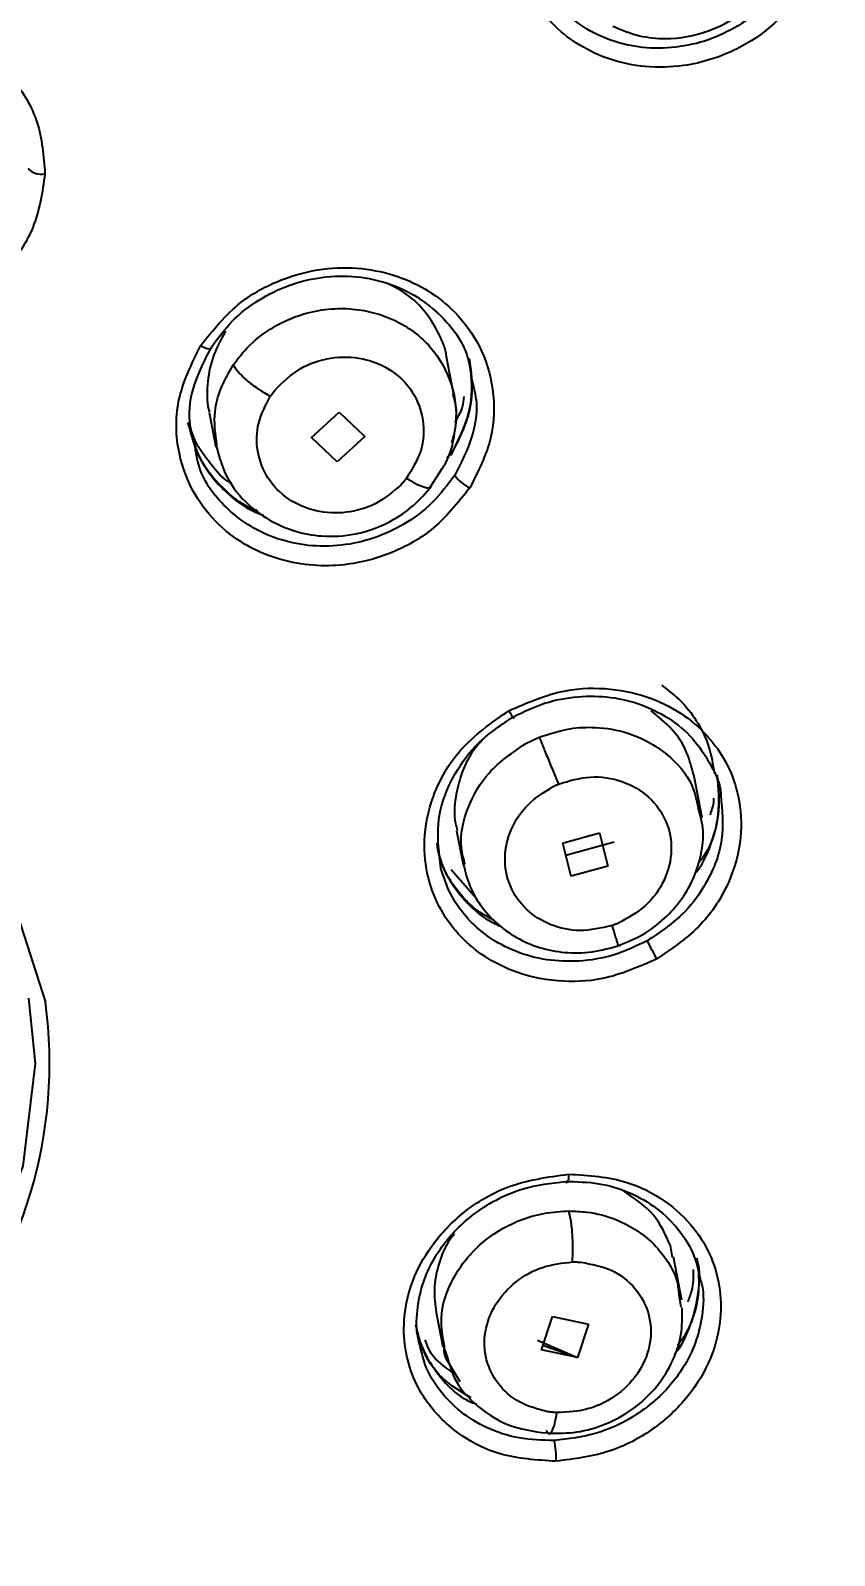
# Model space of a CAD drawing. Header units: millimetres. Extents: x 13235 to 13829, y -4257 to -3417.
# Drawn here: x 13459.81 to 13462.45, y -3762.68 to -3757.67 of the extents above; entities that cross this region are included whole.
import ezdxf

# ---------------------------------------------------------------- set-up
doc = ezdxf.new("R2010")
doc.units = ezdxf.units.MM
doc.header["$LTSCALE"] = 0.1
doc.layers.get('0').update_dxf_attribs({"lineweight": 15})
doc.layers.add('DIM', color=3, linetype='Continuous', lineweight=9)
doc.styles.add('ARIAL', font='arial.ttf')
doc.dimstyles.new('사본 ISO-25', dxfattribs={"dimtxt": 4, "dimasz": 3.5, "dimexe": 0.5, "dimexo": 0.625, "dimgap": 1.5, "dimtad": 1, "dimtih": 1, "dimtoh": 1, "dimdec": 1, "dimlfac": 4, "dimdsep": 46, "dimtxsty": 'ARIAL', "dimcen": 0, "dimclrd": 3, "dimclre": 3, "dimclrt": 3, "dimadec": 1, "dimazin": 0, "dimtfac": 1, "dimtdec": 1, "dimtmove": 0, "dimatfit": 3, "dimfxl": 1.25, "dimtfill": 1, "dimarcsym": 0})

# ---------------------------------------------------------------- blocks, each defined once
blk = doc.blocks.new('*D105')
at = {"layer": 'Defpoints', "color": 0, "transparency": 16777216}
for p in [(13444.4854, -3661.5441), (13548.0252, -4163.6001), (13562.3197, -4163.6001)]:
    blk.add_point(p, dxfattribs=at)
at = {"layer": 'DIM', "color": 3, "lineweight": -2, "transparency": 16777216}
for p, q in [((13445.1104, -3661.5441), (13562.8197, -3661.5441)), ((13562.3197, -3665.0441), (13562.3197, -3909.6312)), ((13562.3197, -4160.1001), (13562.3197, -3917.8754)), ((13548.6502, -4163.6001), (13562.8197, -4163.6001))]:
    blk.add_line(p, q, dxfattribs=at)
at = {"layer": 'DIM', "color": 3, "transparency": 16777216}
for points in [[(13561.7364, -3665.0441), (13562.903, -3665.0441), (13562.3197, -3661.5441)], [(13561.7364, -4160.1001), (13562.903, -4160.1001), (13562.3197, -4163.6001)]]:
    blk.add_solid(points, dxfattribs=at)
at = {"layer": 'DIM', "color": 3, "transparency": 16777216, "insert": (13562.3197, -3913.7533), "char_height": 4, "attachment_point": 5, "style": 'ARIAL', "bg_fill": 3, "box_fill_scale": 1.1, "bg_fill_color": 256, "bg_fill_true_color": 13158600, "bg_fill_transparency": 0}
blk.add_mtext('(2280)', dxfattribs=at)

msp = doc.modelspace()

# ---------------------------------------------------------------- linework, layer by layer
at = {"linetype": 'Continuous', "lineweight": 25}
for p, q in [((13460.4751, -3758.7755), (13460.4788, -3758.7699)), ((13461.2064, -3758.8872), (13461.1785, -3758.7445)), ((13460.399, -3758.9267), (13460.4212, -3759.0406)), ((13460.7341, -3759.0105), (13460.8254, -3758.9257)), ((13460.8254, -3758.9257), (13460.91, -3759.0057)), ((13460.8194, -3759.0898), (13460.7348, -3759.0097)), ((13460.91, -3759.0057), (13460.8194, -3759.0898)), ((13461.1994, -3759.0535), (13461.1801, -3759.0776)), ((13461.1189, -3759.1814), (13461.1643, -3759.1111)), ((13461.439, -3760.0149), (13461.4833, -3759.994)), ((13462.0188, -3760.259), (13461.9909, -3760.1165)), ((13461.2119, -3760.3012), (13461.2336, -3760.4124)), ((13461.5597, -3760.3422), (13461.6814, -3760.3085)), ((13461.6813, -3760.3085), (13461.7089, -3760.4179)), ((13461.5883, -3760.4513), (13461.5607, -3760.3419)), ((13461.5708, -3760.3819), (13461.7298, -3760.3381)), ((13461.7089, -3760.4179), (13461.5883, -3760.4512)), ((13461.2714, -3760.5183), (13461.1935, -3760.4297)), ((13461.5731, -3761.5509), (13461.58, -3761.5508)), ((13461.9215, -3761.7041), (13461.9141, -3761.6647)), ((13461.9517, -3761.8438), (13461.9239, -3761.7011)), ((13461.9419, -3761.8277), (13461.9479, -3761.8672)), ((13461.1445, -3761.8842), (13461.1666, -3761.9972)), ((13461.4902, -3762.0065), (13461.527, -3761.897)), ((13461.5266, -3761.897), (13461.6453, -3761.9223)), ((13461.6453, -3761.9223), (13461.6084, -3762.0318)), ((13461.4773, -3761.9754), (13461.6084, -3762.0317)), ((13461.1636, -3761.9801), (13461.1834, -3762.0378)), ((13461.6084, -3762.0318), (13461.4902, -3762.0065)), ((13461.495, -3761.9922), (13461.6084, -3762.0317)), ((13461.2232, -3762.1125), (13461.1786, -3762.0372))]:
    msp.add_line(p, q, dxfattribs=at)
at = {"linetype": 'Continuous', "lineweight": 25, "flags": 128}
for points in [[(13460.3706, -3758.7077), (13460.3786, -3758.7118), (13460.3861, -3758.715), (13460.3927, -3758.7172), (13460.3983, -3758.7183), (13460.4026, -3758.7184), (13460.4053, -3758.7174), (13460.4065, -3758.7153), (13460.4061, -3758.7123)], [(13461.1992, -3759.0536), (13461.1946, -3759.0558), (13461.1917, -3759.0609), (13461.1927, -3759.0684)], [(13456.8386, -3761.4537), (13456.8314, -3761.4132), (13456.8224, -3761.0775), (13456.9022, -3760.7464), (13457.0661, -3760.4394), (13457.3045, -3760.174), (13457.6037, -3759.9659), (13457.9463, -3759.8271), (13458.3123, -3759.7656), (13458.6804, -3759.7851), (13459.0294, -3759.8843), (13459.3388, -3760.0576), (13459.5907, -3760.2949), (13459.7705, -3760.5823), (13459.861, -3760.8651)], [(13461.383, -3759.9072), (13461.3873, -3759.9144), (13461.3912, -3759.9206), (13461.3945, -3759.9255), (13461.397, -3759.929), (13461.3987, -3759.9309), (13461.3995, -3759.9312), (13461.3994, -3759.9298), (13461.3984, -3759.9268)], [(13459.8053, -3760.8518), (13459.8277, -3761.0661), (13459.7863, -3761.4031), (13459.6544, -3761.7234), (13459.4402, -3762.0069), (13459.1572, -3762.2357), (13458.8233, -3762.3955), (13458.4593, -3762.4762), (13458.0881, -3762.4728), (13457.7331, -3762.3854), (13457.4166, -3762.2196), (13457.1585, -3761.9858), (13456.9749, -3761.6986), (13456.8856, -3761.4226)], [(13461.5802, -3761.4298), (13461.5797, -3761.4381), (13461.5789, -3761.4453), (13461.5778, -3761.4511), (13461.5765, -3761.4553), (13461.575, -3761.4577), (13461.5735, -3761.4582), (13461.5719, -3761.4569), (13461.5703, -3761.4536)]]:
    msp.add_lwpolyline(points, dxfattribs=at)
at = {"linetype": 'Continuous', "lineweight": 25}
for centre, radius, start, end in [((13459.8483, -3758.0807), 0.0636, 225.2704, 279.9589), ((13461.3043, -3759.0647), 0.1203, 214.6875, 245.8995), ((13462.3511, -3760.4299), 0.5635, 204.4209, 211.3061), ((13458.3894, -3761.0655), 1.4852, 269.9032, 7.7577), ((13461.3249, -3762.3579), 0.2137, 355.9315, 14.2923)]:
    msp.add_arc(centre, radius, start, end, dxfattribs=at)
for points, knots in [([(13458.6223, -3751.1134), (13459.0734, -3751.1289), (13459.9835, -3751.1602), (13461.4299, -3751.436), (13462.9389, -3751.9375), (13464.4196, -3752.7205), (13465.7373, -3753.7323), (13466.8307, -3754.9264), (13467.6887, -3756.2911), (13468.2715, -3757.7628), (13468.573, -3759.3263), (13468.5795, -3760.9096), (13468.2906, -3762.4955), (13467.72, -3764.0119), (13466.8734, -3765.442), (13465.79, -3766.7204), (13464.4809, -3767.8323), (13463.0067, -3768.7289), (13461.3832, -3769.3954), (13459.6451, -3769.8351), (13458.4405, -3769.8919), (13457.8264, -3769.9208)], [0, 0, 0, 0, 0.041773, 0.084286, 0.13721, 0.19167, 0.244595, 0.299054, 0.351979, 0.406439, 0.459364, 0.513823, 0.566748, 0.621208, 0.674132, 0.728592, 0.781517, 0.835976, 0.888901, 0.94336, 1, 1, 1, 1]), ([(13467.384, -3759.2786), (13467.3833, -3759.2737), (13467.3772, -3759.2339), (13467.3555, -3759.1003), (13467.3232, -3758.9288), (13467.283, -3758.7439), (13467.2483, -3758.5978), (13467.206, -3758.4347), (13467.1548, -3758.2549), (13467.0934, -3758.059), (13467.0278, -3757.8688), (13466.9383, -3757.6299), (13466.7991, -3757.2958), (13466.5851, -3756.8578), (13466.3347, -3756.4262), (13466.077, -3756.0381), (13465.8106, -3755.68), (13465.5237, -3755.3381), (13465.2229, -3755.0174), (13464.9155, -3754.7213), (13464.5753, -3754.4267), (13464.2124, -3754.1458), (13463.8392, -3753.8875), (13463.4661, -3753.6564), (13463.0157, -3753.4066), (13462.524, -3753.1722), (13462.0355, -3752.9774), (13461.5656, -3752.8164), (13461.1129, -3752.6838), (13460.7692, -3752.6104), (13460.6222, -3752.579)], [0, 0, 0, 0, 0.001503, 0.012329, 0.041497, 0.054963, 0.070301, 0.087509, 0.106589, 0.127541, 0.150364, 0.168126, 0.205515, 0.260848, 0.316464, 0.35682, 0.401597, 0.450794, 0.490525, 0.532749, 0.577464, 0.623427, 0.667559, 0.710077, 0.75098, 0.816516, 0.866567, 0.901127, 0.957715, 1, 1, 1, 1]), ([(13462.3577, -3757.5275), (13462.3241, -3757.5723), (13462.2628, -3757.6539), (13462.1228, -3757.7452), (13461.9769, -3757.7918), (13461.8327, -3757.7953), (13461.7164, -3757.7711), (13461.6159, -3757.7247), (13461.5237, -3757.6539), (13461.4435, -3757.5504), (13461.3929, -3757.4061), (13461.3909, -3757.2311), (13461.4449, -3757.1195), (13461.4732, -3757.0611)], [0, 0, 0, 0, 0.102542, 0.186602, 0.298672, 0.376082, 0.449592, 0.519194, 0.584881, 0.672512, 0.770929, 0.880087, 1, 1, 1, 1]), ([(13461.7246, -3757.6577), (13461.7534, -3757.6697), (13461.808, -3757.6925), (13461.9163, -3757.7033), (13462.0321, -3757.6832), (13462.1356, -3757.628), (13462.2096, -3757.5619), (13462.2711, -3757.4778), (13462.3054, -3757.3827), (13462.3146, -3757.2914), (13462.3061, -3757.2436), (13462.3021, -3757.2206)], [0, 0, 0, 0, 0.106928, 0.2027853, 0.36348, 0.4903717, 0.5866421, 0.6928094, 0.835517, 0.92056, 1, 1, 1, 1]), ([(13462.3067, -3757.488), (13462.2848, -3757.5188), (13462.2408, -3757.5805), (13462.1517, -3757.6511), (13462.0523, -3757.7016), (13461.9454, -3757.7292), (13461.8359, -3757.7329), (13461.7319, -3757.7125), (13461.6392, -3757.6712), (13461.5467, -3757.5998), (13461.4722, -3757.5052), (13461.4584, -3757.4214), (13461.453, -3757.3891)], [0, 0, 0, 0, 0.1002921, 0.2005927, 0.2944518, 0.39103, 0.4886401, 0.5833849, 0.6753373, 0.764577, 0.908942, 1, 1, 1, 1]), ([(13458.8143, -3758.1529), (13458.8236, -3758.0904), (13458.8399, -3757.9812), (13458.9292, -3757.8457), (13459.0321, -3757.7522), (13459.1498, -3757.6891), (13459.2702, -3757.6568), (13459.3907, -3757.6508), (13459.5157, -3757.6717), (13459.6442, -3757.7277), (13459.761, -3757.8296), (13459.8465, -3757.9726), (13459.855, -3758.0851), (13459.8593, -3758.1433)], [0, 0, 0, 0, 0.120535, 0.210535, 0.298079, 0.374841, 0.451939, 0.522806, 0.593655, 0.684315, 0.782255, 0.887469, 1, 1, 1, 1]), ([(13459.8593, -3758.1433), (13459.8507, -3758.2033), (13459.8353, -3758.3097), (13459.7467, -3758.4494), (13459.6444, -3758.542), (13459.5331, -3758.6017), (13459.4262, -3758.6352), (13459.3067, -3758.6469), (13459.1807, -3758.6309), (13459.0514, -3758.5809), (13458.9297, -3758.4871), (13458.8307, -3758.3404), (13458.82, -3758.2179), (13458.8143, -3758.1529)], [0, 0, 0, 0, 0.115837, 0.20532, 0.304486, 0.367013, 0.434486, 0.506905, 0.584256, 0.666585, 0.763359, 0.874503, 1, 1, 1, 1]), ([(13460.3706, -3758.7077), (13460.4115, -3758.6566), (13460.483, -3758.5672), (13460.63, -3758.4878), (13460.767, -3758.4514), (13460.8995, -3758.4497), (13461.0179, -3758.4757), (13461.1216, -3758.5249), (13461.2157, -3758.6003), (13461.2942, -3758.7084), (13461.3386, -3758.8518), (13461.3348, -3759.0174), (13461.2823, -3759.121), (13461.2552, -3759.1746)], [0, 0, 0, 0, 0.120567, 0.210582, 0.298105, 0.376516, 0.451908, 0.52278, 0.593633, 0.684292, 0.782235, 0.887457, 1, 1, 1, 1]), ([(13460.4061, -3758.7123), (13460.4277, -3758.6829), (13460.4709, -3758.624), (13460.5594, -3758.5555), (13460.6598, -3758.506), (13460.7701, -3758.4791), (13460.8832, -3758.4771), (13460.9905, -3758.5004), (13461.0847, -3758.5449), (13461.1764, -3758.6196), (13461.2463, -3758.7121), (13461.2573, -3758.7907), (13461.2611, -3758.8183)], [0, 0, 0, 0, 0.097836, 0.195689, 0.29202, 0.390064, 0.491683, 0.58981, 0.684475, 0.775711, 0.921454, 1, 1, 1, 1]), ([(13461.1786, -3758.7476), (13461.1785, -3758.7462), (13461.1764, -3758.7192), (13461.1546, -3758.6669), (13461.1121, -3758.5963), (13461.0534, -3758.5384), (13461.0058, -3758.5141), (13460.9847, -3758.5034)], [0, 0, 0, 0, 0.013596, 0.251202, 0.51753, 0.786314, 1, 1, 1, 1]), ([(13460.4788, -3758.7699), (13460.4906, -3758.7541), (13460.522, -3758.712), (13460.6015, -3758.6453), (13460.7058, -3758.599), (13460.8094, -3758.5837), (13460.9126, -3758.5879), (13461.0326, -3758.6266), (13461.1454, -3758.7206), (13461.2066, -3758.8475), (13461.2153, -3758.9563), (13461.1988, -3759.0132), (13461.1948, -3759.0273)], [0, 0, 0, 0, 0.054212, 0.144892, 0.277704, 0.352329, 0.423528, 0.555088, 0.692041, 0.831473, 0.958083, 1, 1, 1, 1]), ([(13460.4525, -3758.6599), (13460.4366, -3758.6891), (13460.4062, -3758.7452), (13460.3915, -3758.8335), (13460.3906, -3758.8942), (13460.3989, -3758.9231), (13460.3999, -3758.9264)], [0, 0, 0, 0, 0.347672, 0.668022, 0.96106, 1, 1, 1, 1]), ([(13461.2552, -3759.1746), (13461.2161, -3759.2238), (13461.1468, -3759.3111), (13460.9983, -3759.3946), (13460.8632, -3759.4301), (13460.738, -3759.4324), (13460.6303, -3759.4135), (13460.5236, -3759.3696), (13460.4259, -3759.2981), (13460.3436, -3759.195), (13460.2908, -3759.0566), (13460.2851, -3758.8814), (13460.3409, -3758.7679), (13460.3706, -3758.7077)], [0, 0, 0, 0, 0.11584, 0.205315, 0.304434, 0.36694, 0.434401, 0.506817, 0.584173, 0.666508, 0.763297, 0.874468, 1, 1, 1, 1]), ([(13460.3507, -3759.0272), (13460.3441, -3759.0038), (13460.3267, -3758.9421), (13460.3457, -3758.8302), (13460.3853, -3758.7528), (13460.4061, -3758.7123)], [0, 0, 0, 0, 0.225967, 0.593929, 1, 1, 1, 1]), ([(13460.5996, -3758.8745), (13460.5864, -3758.8666), (13460.5659, -3758.8545), (13460.5396, -3758.8352), (13460.5206, -3758.8199), (13460.5044, -3758.8049), (13460.4874, -3758.7867), (13460.4822, -3758.7765), (13460.4788, -3758.7699)], [0, 0, 0, 0, 0.2370437, 0.365343, 0.4968556, 0.628829, 0.7584533, 1, 1, 1, 1]), ([(13460.6165, -3758.8518), (13460.6419, -3758.827), (13460.6927, -3758.7775), (13460.7977, -3758.7424), (13460.9053, -3758.7442), (13461.002, -3758.7848), (13461.0729, -3758.8576), (13461.1069, -3758.9514), (13461.1019, -3759.0542), (13461.0655, -3759.1136), (13461.0473, -3759.1434)], [0, 0, 0, 0, 0.124865, 0.250196, 0.375239, 0.500017, 0.624702, 0.749522, 0.874626, 1, 1, 1, 1]), ([(13461.1927, -3759.0684), (13461.2125, -3759.0308), (13461.2492, -3758.9608), (13461.2687, -3758.85), (13461.2588, -3758.7828), (13461.254, -3758.7503)], [0, 0, 0, 0, 0.374856, 0.697464, 1, 1, 1, 1]), ([(13460.4245, -3759.0342), (13460.4194, -3758.9976), (13460.4108, -3758.9358), (13460.4349, -3758.847), (13460.4614, -3758.7998), (13460.4751, -3758.7755)], [0, 0, 0, 0, 0.414186, 0.698566, 1, 1, 1, 1]), ([(13461.256, -3758.7721), (13461.2598, -3758.8158), (13461.2679, -3758.9115), (13461.2233, -3759.0035), (13461.199, -3759.0536)], [0, 0, 0, 0, 0.456174, 1, 1, 1, 1]), ([(13461.2611, -3758.8183), (13461.2678, -3758.8437), (13461.2841, -3758.9056), (13461.2651, -3759.0169), (13461.2263, -3759.0925), (13461.2054, -3759.1332)], [0, 0, 0, 0, 0.243409, 0.593094, 1, 1, 1, 1]), ([(13460.5996, -3758.8745), (13460.6023, -3758.8706), (13460.6076, -3758.8628), (13460.6135, -3758.8555), (13460.6165, -3758.8518)], [0, 0, 0, 0, 0.4977866, 1, 1, 1, 1]), ([(13461.1643, -3759.1111), (13461.168, -3759.1057), (13461.1913, -3759.0711), (13461.2073, -3758.9951), (13461.2149, -3758.9161), (13461.2021, -3758.875), (13461.1995, -3758.8668)], [0, 0, 0, 0, 0.076611, 0.484829, 0.896494, 1, 1, 1, 1]), ([(13461.028, -3759.1658), (13461.0014, -3759.1883), (13460.9495, -3759.2324), (13460.8489, -3759.2605), (13460.748, -3759.256), (13460.6556, -3759.2162), (13460.5867, -3759.1457), (13460.5531, -3759.0564), (13460.5545, -3758.9602), (13460.5845, -3758.9032), (13460.5996, -3758.8745)], [0, 0, 0, 0, 0.1285805, 0.2510438, 0.3734408, 0.5001143, 0.6290618, 0.7548211, 0.876746, 1, 1, 1, 1]), ([(13461.2357, -3758.8749), (13461.2343, -3758.8866), (13461.2306, -3758.9165), (13461.2152, -3758.9438), (13461.2057, -3758.9605)], [0, 0, 0, 0, 0.389729, 1, 1, 1, 1]), ([(13460.5574, -3759.2506), (13460.5537, -3759.2493), (13460.5138, -3759.2353), (13460.4478, -3759.1832), (13460.3651, -3759.0894), (13460.3416, -3759.005), (13460.3291, -3758.9596)], [0, 0, 0, 0, 0.027817, 0.299398, 0.623496, 1, 1, 1, 1]), ([(13460.3322, -3758.967), (13460.3382, -3758.9933), (13460.3513, -3759.0507), (13460.3969, -3759.129), (13460.4613, -3759.1983), (13460.5224, -3759.2443), (13460.5646, -3759.2597), (13460.576, -3759.2639)], [0, 0, 0, 0, 0.2028965, 0.4421252, 0.674452, 0.9118282, 1, 1, 1, 1]), ([(13460.4743, -3759.1609), (13460.4735, -3759.1605), (13460.4439, -3759.1463), (13460.4031, -3759.0955), (13460.3562, -3759.0352), (13460.3423, -3758.9922), (13460.3379, -3758.9785)], [0, 0, 0, 0, 0.011296, 0.411884, 0.812999, 1, 1, 1, 1]), ([(13460.4172, -3759.0164), (13460.4276, -3759.0589), (13460.4471, -3759.1391), (13460.5207, -3759.2292), (13460.6, -3759.2857), (13460.6816, -3759.3202), (13460.7742, -3759.3376), (13460.8882, -3759.3304), (13460.9919, -3759.2908), (13461.0747, -3759.2331), (13461.11, -3759.1915), (13461.1285, -3759.1698)], [0, 0, 0, 0, 0.14121, 0.266296, 0.371287, 0.45804, 0.557177, 0.677255, 0.822006, 0.906806, 1, 1, 1, 1]), ([(13461.2054, -3759.1332), (13461.1823, -3759.1643), (13461.1363, -3759.2265), (13461.0433, -3759.2955), (13460.9411, -3759.343), (13460.8337, -3759.3671), (13460.7251, -3759.3677), (13460.6235, -3759.3456), (13460.534, -3759.3046), (13460.4423, -3759.2339), (13460.3682, -3759.1409), (13460.3555, -3759.058), (13460.3507, -3759.0272)], [0, 0, 0, 0, 0.103708, 0.207438, 0.301117, 0.398287, 0.494706, 0.587669, 0.6772, 0.76333, 0.912161, 1, 1, 1, 1]), ([(13461.0473, -3759.1434), (13461.0442, -3759.1472), (13461.0381, -3759.1549), (13461.0314, -3759.1621), (13461.028, -3759.1658)], [0, 0, 0, 0, 0.4998647, 1, 1, 1, 1]), ([(13461.1232, -3759.1753), (13461.1225, -3759.1756), (13461.1199, -3759.1767), (13461.1113, -3759.1753), (13461.098, -3759.1711), (13461.0774, -3759.1619), (13461.0592, -3759.1507), (13461.0473, -3759.1434)], [0, 0, 0, 0, 0.065107, 0.261614, 0.457093, 0.647645, 1, 1, 1, 1]), ([(13461.8853, -3759.8231), (13461.9087, -3759.8412), (13461.9555, -3759.8773), (13462.0073, -3759.9478), (13462.0446, -3760.0265), (13462.0535, -3760.0838), (13462.0579, -3760.1125)], [0, 0, 0, 0, 0.2497229, 0.4994537, 0.7497466, 1, 1, 1, 1]), ([(13461.383, -3759.9072), (13461.4445, -3759.8804), (13461.5519, -3759.8337), (13461.7168, -3759.8301), (13461.8503, -3759.8602), (13461.9616, -3759.9189), (13462.0461, -3759.9957), (13462.1062, -3760.0864), (13462.1443, -3760.196), (13462.1517, -3760.3274), (13462.1119, -3760.4746), (13462.0201, -3760.6197), (13461.9209, -3760.6876), (13461.8696, -3760.7227)], [0, 0, 0, 0, 0.1206018, 0.210632, 0.2981259, 0.3765052, 0.4518803, 0.5227568, 0.593614, 0.6842661, 0.7822101, 0.8874406, 1, 1, 1, 1]), ([(13461.3984, -3759.9268), (13461.432, -3759.9106), (13461.4994, -3759.8781), (13461.6095, -3759.8576), (13461.7193, -3759.8593), (13461.8254, -3759.8856), (13461.9202, -3759.9352), (13461.9981, -3760.0045), (13462.049, -3760.0872), (13462.0791, -3760.1489), (13462.0794, -3760.1831), (13462.0794, -3760.1855)], [0, 0, 0, 0, 0.124994, 0.250011, 0.373083, 0.498344, 0.628143, 0.753484, 0.874403, 0.990943, 1, 1, 1, 1]), ([(13461.8696, -3760.7227), (13461.8107, -3760.7486), (13461.7063, -3760.7945), (13461.5379, -3760.8009), (13461.4065, -3760.771), (13461.3009, -3760.7162), (13461.2214, -3760.6505), (13461.1561, -3760.5631), (13461.1131, -3760.4554), (13461.0997, -3760.3266), (13461.1299, -3760.18), (13461.2188, -3760.0222), (13461.3261, -3759.947), (13461.383, -3759.9072)], [0, 0, 0, 0, 0.1158514, 0.2053296, 0.3044274, 0.3669608, 0.4344327, 0.5068432, 0.5841782, 0.6665194, 0.7633101, 0.8744767, 1, 1, 1, 1]), ([(13461.9898, -3760.1177), (13461.9836, -3760.0926), (13461.9702, -3760.0386), (13461.9226, -3759.9649), (13461.8746, -3759.9265), (13461.8504, -3759.9071)], [0, 0, 0, 0, 0.299526, 0.647129, 1, 1, 1, 1]), ([(13461.1601, -3760.4244), (13461.1532, -3760.3685), (13461.1403, -3760.2636), (13461.1969, -3760.119), (13461.2827, -3760.004), (13461.3593, -3759.9529), (13461.3984, -3759.9268)], [0, 0, 0, 0, 0.296419, 0.555932, 0.773645, 1, 1, 1, 1]), ([(13461.4833, -3759.994), (13461.5166, -3759.9831), (13461.5768, -3759.9633), (13461.6769, -3759.9592), (13461.7908, -3759.9786), (13461.9049, -3760.0428), (13461.9852, -3760.1336), (13461.9996, -3760.2007), (13462.0049, -3760.2255)], [0, 0, 0, 0, 0.15325, 0.277748, 0.439831, 0.667792, 0.877594, 1, 1, 1, 1]), ([(13461.2945, -3760.005), (13461.2849, -3760.0157), (13461.2554, -3760.0487), (13461.226, -3760.113), (13461.2061, -3760.1937), (13461.202, -3760.2575), (13461.2119, -3760.2927), (13461.2141, -3760.3007)], [0, 0, 0, 0, 0.129324, 0.398497, 0.642609, 0.918916, 1, 1, 1, 1]), ([(13461.2399, -3760.4122), (13461.2349, -3760.3942), (13461.2176, -3760.3332), (13461.2439, -3760.2249), (13461.3138, -3760.1003), (13461.3954, -3760.0446), (13461.439, -3760.0149)], [0, 0, 0, 0, 0.122829, 0.415661, 0.68805, 1, 1, 1, 1]), ([(13461.4833, -3759.994), (13461.4863, -3760.0017), (13461.4909, -3760.0134), (13461.5009, -3760.038), (13461.5097, -3760.0594), (13461.5192, -3760.0826), (13461.5319, -3760.1131), (13461.5409, -3760.1343), (13461.5467, -3760.1481)], [0, 0, 0, 0, 0.239397, 0.368322, 0.5, 0.631678, 0.760603, 1, 1, 1, 1]), ([(13461.5467, -3760.1481), (13461.5815, -3760.1377), (13461.6513, -3760.1167), (13461.7587, -3760.1342), (13461.8477, -3760.1862), (13461.9058, -3760.2679), (13461.9241, -3760.3661), (13461.8995, -3760.4654), (13461.837, -3760.5538), (13461.773, -3760.5885), (13461.741, -3760.6059)], [0, 0, 0, 0, 0.125071, 0.250364, 0.375365, 0.500101, 0.624754, 0.749553, 0.874644, 1, 1, 1, 1]), ([(13461.995, -3760.4421), (13461.9969, -3760.4398), (13462.025, -3760.4065), (13462.0552, -3760.3307), (13462.0804, -3760.2225), (13462.0717, -3760.1529), (13462.0675, -3760.1189)], [0, 0, 0, 0, 0.0254013, 0.3667411, 0.6907311, 1, 1, 1, 1]), ([(13462.0677, -3760.1187), (13462.0712, -3760.1616), (13462.0781, -3760.2477), (13462.0499, -3760.351), (13462.0129, -3760.3998), (13462.0046, -3760.4106)], [0, 0, 0, 0, 0.435878, 0.875053, 1, 1, 1, 1]), ([(13461.7217, -3760.6132), (13461.6868, -3760.6212), (13461.6189, -3760.6369), (13461.5187, -3760.615), (13461.4367, -3760.5637), (13461.3819, -3760.4848), (13461.3641, -3760.3899), (13461.3863, -3760.295), (13461.4418, -3760.2104), (13461.4995, -3760.1745), (13461.5286, -3760.1564)], [0, 0, 0, 0, 0.129038, 0.251834, 0.374257, 0.500606, 0.628866, 0.753957, 0.875843, 1, 1, 1, 1]), ([(13461.5286, -3760.1564), (13461.5316, -3760.1549), (13461.5375, -3760.152), (13461.5436, -3760.1494), (13461.5467, -3760.1481)], [0, 0, 0, 0, 0.498382, 1, 1, 1, 1]), ([(13462.0794, -3760.1855), (13462.0842, -3760.2337), (13462.0942, -3760.3352), (13462.0385, -3760.4727), (13461.9512, -3760.5874), (13461.8776, -3760.6365), (13461.838, -3760.6629)], [0, 0, 0, 0, 0.264985, 0.557467, 0.761999, 1, 1, 1, 1]), ([(13462.0559, -3760.1946), (13462.0559, -3760.1976), (13462.0558, -3760.2159), (13462.0495, -3760.2338), (13462.0442, -3760.2487)], [0, 0, 0, 0, 0.166301, 1, 1, 1, 1]), ([(13461.7351, -3760.6815), (13461.7646, -3760.6701), (13461.8226, -3760.6476), (13461.8961, -3760.592), (13461.9538, -3760.5266), (13461.9944, -3760.4538), (13462.0167, -3760.3785), (13462.0267, -3760.3007), (13462.0123, -3760.251), (13462.0049, -3760.2255)], [0, 0, 0, 0, 0.158779, 0.311477, 0.458292, 0.599312, 0.734511, 0.863741, 1, 1, 1, 1]), ([(13461.1463, -3760.3424), (13461.1481, -3760.3551), (13461.1544, -3760.3994), (13461.1877, -3760.4671), (13461.2433, -3760.5397), (13461.3021, -3760.591), (13461.3456, -3760.6108), (13461.3607, -3760.6176)], [0, 0, 0, 0, 0.106372, 0.369185, 0.618545, 0.867165, 1, 1, 1, 1]), ([(13461.3351, -3760.5958), (13461.3194, -3760.5877), (13461.2735, -3760.564), (13461.2166, -3760.5049), (13461.1682, -3760.4324), (13461.1547, -3760.3797), (13461.1488, -3760.357)], [0, 0, 0, 0, 0.160505, 0.467852, 0.771586, 1, 1, 1, 1]), ([(13461.838, -3760.6629), (13461.8022, -3760.68), (13461.7307, -3760.7142), (13461.6167, -3760.7331), (13461.5064, -3760.7288), (13461.4042, -3760.7013), (13461.3136, -3760.6525), (13461.2412, -3760.5867), (13461.1878, -3760.5101), (13461.1692, -3760.4526), (13461.1601, -3760.4244)], [0, 0, 0, 0, 0.1358577, 0.2717448, 0.3944657, 0.5217591, 0.6480773, 0.7698673, 0.8871624, 1, 1, 1, 1]), ([(13461.2316, -3760.4012), (13461.2374, -3760.4266), (13461.2493, -3760.478), (13461.2884, -3760.5474), (13461.3415, -3760.6075), (13461.4075, -3760.6548), (13461.4837, -3760.6877), (13461.568, -3760.704), (13461.659, -3760.7034), (13461.7185, -3760.686), (13461.7491, -3760.6771)], [0, 0, 0, 0, 0.1177381, 0.2380765, 0.3592667, 0.4806999, 0.6032232, 0.7289393, 0.8606141, 1, 1, 1, 1]), ([(13461.741, -3760.6059), (13461.7378, -3760.6072), (13461.7314, -3760.6098), (13461.7249, -3760.6121), (13461.7217, -3760.6132)], [0, 0, 0, 0, 0.499931, 1, 1, 1, 1]), ([(13461.7217, -3760.6132), (13461.7258, -3760.6258), (13461.7321, -3760.6453), (13461.7378, -3760.6638), (13461.7408, -3760.6739), (13461.7421, -3760.679), (13461.7421, -3760.6793), (13461.7421, -3760.6794)], [0, 0, 0, 0, 0.374272, 0.575762, 0.781645, 0.987717, 1, 1, 1, 1]), ([(13457.9143, -3769.1133), (13458.1379, -3769.1089), (13458.6293, -3769.0992), (13459.3304, -3769.0213), (13460.0267, -3768.8978), (13460.7231, -3768.7269), (13461.5072, -3768.4719), (13462.3432, -3768.1149), (13463.1342, -3767.6853), (13463.8677, -3767.199), (13464.5375, -3766.6641), (13465.1666, -3766.0565), (13465.6663, -3765.4731), (13466.082, -3764.9007), (13466.4052, -3764.3803), (13466.6723, -3763.8695), (13466.9066, -3763.3425), (13467.0936, -3762.8264), (13467.2345, -3762.328), (13467.344, -3761.8367), (13467.4276, -3761.3193), (13467.4525, -3760.9264), (13467.4641, -3760.7428)], [0, 0, 0, 0, 0.0464086, 0.1019943, 0.1457751, 0.1926353, 0.2502527, 0.3164034, 0.3813084, 0.4380493, 0.5012503, 0.5626126, 0.6246974, 0.6667243, 0.7164237, 0.7588041, 0.7939083, 0.8444623, 0.8813604, 0.9103249, 0.9580831, 1, 1, 1, 1]), ([(13461.538, -3762.373), (13461.4752, -3762.3692), (13461.3638, -3762.3624), (13461.221, -3762.2916), (13461.1286, -3762.2054), (13461.0712, -3762.1088), (13461.0413, -3762.0145), (13461.035, -3761.9074), (13461.0582, -3761.7925), (13461.1174, -3761.6725), (13461.2223, -3761.5563), (13461.3819, -3761.457), (13461.5115, -3761.4392), (13461.5802, -3761.4298)], [0, 0, 0, 0, 0.115863, 0.205351, 0.304464, 0.367061, 0.434565, 0.506974, 0.584275, 0.666619, 0.763394, 0.874528, 1, 1, 1, 1]), ([(13461.0918, -3761.9934), (13461.0893, -3761.9851), (13461.0784, -3761.9485), (13461.0803, -3761.8774), (13461.1029, -3761.7649), (13461.1759, -3761.6353), (13461.298, -3761.5323), (13461.4354, -3761.4693), (13461.5229, -3761.4591), (13461.5703, -3761.4536)], [0, 0, 0, 0, 0.034619, 0.151942, 0.27436, 0.476777, 0.689822, 0.832419, 1, 1, 1, 1]), ([(13461.5802, -3761.4298), (13461.6457, -3761.434), (13461.76, -3761.4415), (13461.8984, -3761.5132), (13461.9918, -3761.5999), (13462.0524, -3761.702), (13462.0804, -3761.8085), (13462.0808, -3761.9169), (13462.0525, -3762.0312), (13461.987, -3762.151), (13461.8738, -3762.2633), (13461.7187, -3762.3501), (13461.5996, -3762.3652), (13461.538, -3762.373)], [0, 0, 0, 0, 0.120638, 0.210683, 0.298136, 0.374823, 0.451845, 0.522726, 0.593587, 0.684228, 0.782174, 0.887417, 1, 1, 1, 1]), ([(13461.5703, -3761.4536), (13461.6069, -3761.4545), (13461.6802, -3761.4563), (13461.7821, -3761.4882), (13461.8719, -3761.5396), (13461.9445, -3761.6112), (13461.9941, -3761.6906), (13462.0065, -3761.7484), (13462.0118, -3761.7728)], [0, 0, 0, 0, 0.173013, 0.346058, 0.516413, 0.689797, 0.869417, 1, 1, 1, 1]), ([(13461.9141, -3761.6647), (13461.8987, -3761.6295), (13461.8665, -3761.556), (13461.7969, -3761.5098), (13461.7606, -3761.4857)], [0, 0, 0, 0, 0.479519, 1, 1, 1, 1]), ([(13461.1717, -3761.9948), (13461.1662, -3761.9645), (13461.1526, -3761.8898), (13461.195, -3761.7667), (13461.2847, -3761.6539), (13461.3922, -3761.5888), (13461.4896, -3761.5574), (13461.5445, -3761.5531), (13461.5731, -3761.5509)], [0, 0, 0, 0, 0.144808, 0.355797, 0.57133, 0.766893, 0.878849, 1, 1, 1, 1]), ([(13461.5924, -3761.7182), (13461.5931, -3761.7034), (13461.5941, -3761.6805), (13461.5933, -3761.6475), (13461.592, -3761.6223), (13461.5898, -3761.5988), (13461.5861, -3761.5719), (13461.5824, -3761.5591), (13461.58, -3761.5508)], [0, 0, 0, 0, 0.237044, 0.365343, 0.496856, 0.628829, 0.758453, 1, 1, 1, 1]), ([(13461.58, -3761.5508), (13461.6, -3761.5515), (13461.6536, -3761.5534), (13461.7517, -3761.5798), (13461.8425, -3761.6364), (13461.9022, -3761.7096), (13461.9365, -3761.7683), (13461.9402, -3761.81), (13461.9419, -3761.8277)], [0, 0, 0, 0, 0.113803, 0.30416, 0.582962, 0.739617, 0.889079, 1, 1, 1, 1]), ([(13461.2042, -3761.6251), (13461.1973, -3761.6342), (13461.1734, -3761.666), (13461.1501, -3761.7286), (13461.1348, -3761.8075), (13461.1415, -3761.8589), (13461.1448, -3761.8841)], [0, 0, 0, 0, 0.119244, 0.415727, 0.712826, 1, 1, 1, 1]), ([(13461.5118, -3762.2104), (13461.4791, -3762.2019), (13461.4152, -3762.1851), (13461.3446, -3762.1217), (13461.3041, -3762.0405), (13461.3, -3761.9468), (13461.335, -3761.8549), (13461.4029, -3761.7803), (13461.4928, -3761.7293), (13461.5591, -3761.722), (13461.5924, -3761.7182)], [0, 0, 0, 0, 0.12858, 0.251044, 0.373441, 0.500114, 0.629062, 0.754821, 0.876746, 1, 1, 1, 1]), ([(13461.621, -3761.7192), (13461.6551, -3761.7256), (13461.7236, -3761.7385), (13461.8027, -3761.8015), (13461.8486, -3761.8866), (13461.8538, -3761.984), (13461.8176, -3762.0788), (13461.7457, -3762.1561), (13461.648, -3762.2078), (13461.5768, -3762.2115), (13461.5411, -3762.2134)], [0, 0, 0, 0, 0.124865, 0.250196, 0.375239, 0.500017, 0.624702, 0.749522, 0.874626, 1, 1, 1, 1]), ([(13461.5924, -3761.7182), (13461.5972, -3761.7182), (13461.6067, -3761.7182), (13461.6162, -3761.7188), (13461.621, -3761.7192)], [0, 0, 0, 0, 0.497787, 1, 1, 1, 1]), ([(13461.9273, -3762.0213), (13461.9279, -3762.0207), (13461.9532, -3761.9923), (13461.9836, -3761.9233), (13462.0092, -3761.8207), (13462.013, -3761.7447), (13462.001, -3761.7089), (13462, -3761.7061)], [0, 0, 0, 0, 0.007233, 0.322997, 0.644533, 0.972035, 1, 1, 1, 1]), ([(13462.0012, -3761.7057), (13462.0048, -3761.7384), (13462.0136, -3761.8184), (13461.9868, -3761.9253), (13461.9444, -3761.9827), (13461.9368, -3761.9931)], [0, 0, 0, 0, 0.360902, 0.884495, 1, 1, 1, 1]), ([(13462.0118, -3761.7728), (13462.014, -3761.7806), (13462.0252, -3761.819), (13462.0209, -3761.8922), (13461.9947, -3762.0045), (13461.921, -3762.1288), (13461.8016, -3762.2278), (13461.6664, -3762.2896), (13461.579, -3762.2997), (13461.532, -3762.3051)], [0, 0, 0, 0, 0.03274, 0.16054, 0.283712, 0.480555, 0.687253, 0.8318, 1, 1, 1, 1]), ([(13461.9894, -3761.743), (13461.9893, -3761.7664), (13461.9891, -3761.8026), (13461.9754, -3761.8374), (13461.9705, -3761.8498)], [0, 0, 0, 0, 0.6436408, 1, 1, 1, 1]), ([(13461.5117, -3762.2812), (13461.5437, -3762.2813), (13461.6078, -3762.2814), (13461.7029, -3762.2535), (13461.7906, -3762.2057), (13461.8654, -3762.1378), (13461.9208, -3762.0537), (13461.9537, -3761.9613), (13461.9529, -3761.8986), (13461.9525, -3761.8689)], [0, 0, 0, 0, 0.139903, 0.28102, 0.423808, 0.568649, 0.715791, 0.865292, 1, 1, 1, 1]), ([(13461.0772, -3761.9248), (13461.0823, -3761.9471), (13461.0938, -3761.9977), (13461.1475, -3762.0893), (13461.2108, -3762.1611), (13461.271, -3762.1833), (13461.2766, -3762.1853)], [0, 0, 0, 0, 0.203765, 0.462121, 0.95039, 1, 1, 1, 1]), ([(13461.2591, -3762.1642), (13461.2259, -3762.1446), (13461.1546, -3762.1024), (13461.1012, -3762.0172), (13461.0873, -3761.9629), (13461.0825, -3761.9441)], [0, 0, 0, 0, 0.362989, 0.779984, 1, 1, 1, 1]), ([(13461.1982, -3762.081), (13461.1715, -3762.0625), (13461.1304, -3762.0339), (13461.114, -3761.9894), (13461.1082, -3761.9737)], [0, 0, 0, 0, 0.6490036, 1, 1, 1, 1]), ([(13461.532, -3762.3051), (13461.4931, -3762.304), (13461.4154, -3762.3018), (13461.3112, -3762.2668), (13461.2224, -3762.2129), (13461.154, -3762.1423), (13461.1085, -3762.0673), (13461.0966, -3762.0147), (13461.0918, -3761.9934)], [0, 0, 0, 0, 0.185769, 0.371578, 0.53939, 0.713453, 0.883951, 1, 1, 1, 1]), ([(13461.1786, -3762.0372), (13461.1776, -3762.0356), (13461.1699, -3762.0233), (13461.1708, -3762.0081), (13461.1717, -3761.9948)], [0, 0, 0, 0, 0.129083, 1, 1, 1, 1]), ([(13461.1834, -3762.0378), (13461.1892, -3762.0583), (13461.2062, -3762.1182), (13461.2797, -3762.1978), (13461.3914, -3762.2671), (13461.4807, -3762.2771), (13461.5259, -3762.2821)], [0, 0, 0, 0, 0.145235, 0.42498, 0.708738, 1, 1, 1, 1]), ([(13461.5059, -3762.2706), (13461.5086, -3762.2759), (13461.5127, -3762.2839), (13461.5192, -3762.2822), (13461.5244, -3762.2763), (13461.5294, -3762.2654), (13461.5354, -3762.2464), (13461.5389, -3762.2264), (13461.5411, -3762.2134)], [0, 0, 0, 0, 0.243137, 0.372935, 0.504739, 0.635853, 0.763663, 1, 1, 1, 1]), ([(13461.5411, -3762.2134), (13461.5362, -3762.2131), (13461.5263, -3762.2125), (13461.5166, -3762.2111), (13461.5118, -3762.2104)], [0, 0, 0, 0, 0.499865, 1, 1, 1, 1])]:
    msp.add_open_spline(points, degree=3, knots=knots, dxfattribs=at)
for points in [[(13449.1405, -3760.7258), (13449.1634, -3760.4268), (13449.2092, -3759.8288), (13449.412, -3758.9422), (13449.7104, -3758.0764), (13450.1105, -3757.2415), (13450.6052, -3756.4471), (13451.1893, -3755.7027), (13451.8558, -3755.0167), (13452.5971, -3754.3974), (13453.4044, -3753.8517), (13454.2684, -3753.3863), (13455.179, -3753.0063), (13456.1255, -3752.7164), (13457.0971, -3752.5194), (13458.0819, -3752.4199), (13459.0703, -3752.4103), (13459.7193, -3752.4857), (13460.0438, -3752.5233)], [(13467.3894, -3760.7237), (13467.3665, -3761.0225), (13467.3207, -3761.62), (13467.1182, -3762.5059), (13466.8202, -3763.371), (13466.4207, -3764.2053), (13465.9268, -3764.9992), (13465.3436, -3765.7433), (13464.678, -3766.4289), (13463.9377, -3767.0482), (13463.1315, -3767.5939), (13462.2686, -3768.0597), (13461.3591, -3768.4401), (13460.4136, -3768.7306), (13459.443, -3768.9283), (13458.4591, -3769.0288), (13457.4715, -3769.0395), (13456.8229, -3768.9651), (13456.4986, -3768.9278)]]:
    msp.add_open_spline(points, degree=3, dxfattribs=at)

# ---------------------------------------------------------------- next in the draw order: dimensions: what is measured, and where the dimension line sits
at = {"layer": 'DIM'}
dim = msp.add_linear_dim(base=(13562.3197, -4163.6001), p1=(13444.4854, -3661.5441), p2=(13548.0252, -4163.6001), angle=90, text='(2280)', dimstyle='사본 ISO-25', override={"dimtxt": 4, "dimtad": 0}, dxfattribs=at)
dim.commit()
dim.dimension.update_dxf_attribs({"geometry": '*D105', "text_midpoint": (13562.3197, -3913.7533), "dimtype": 160})

doc.saveas('drawing.dxf')
